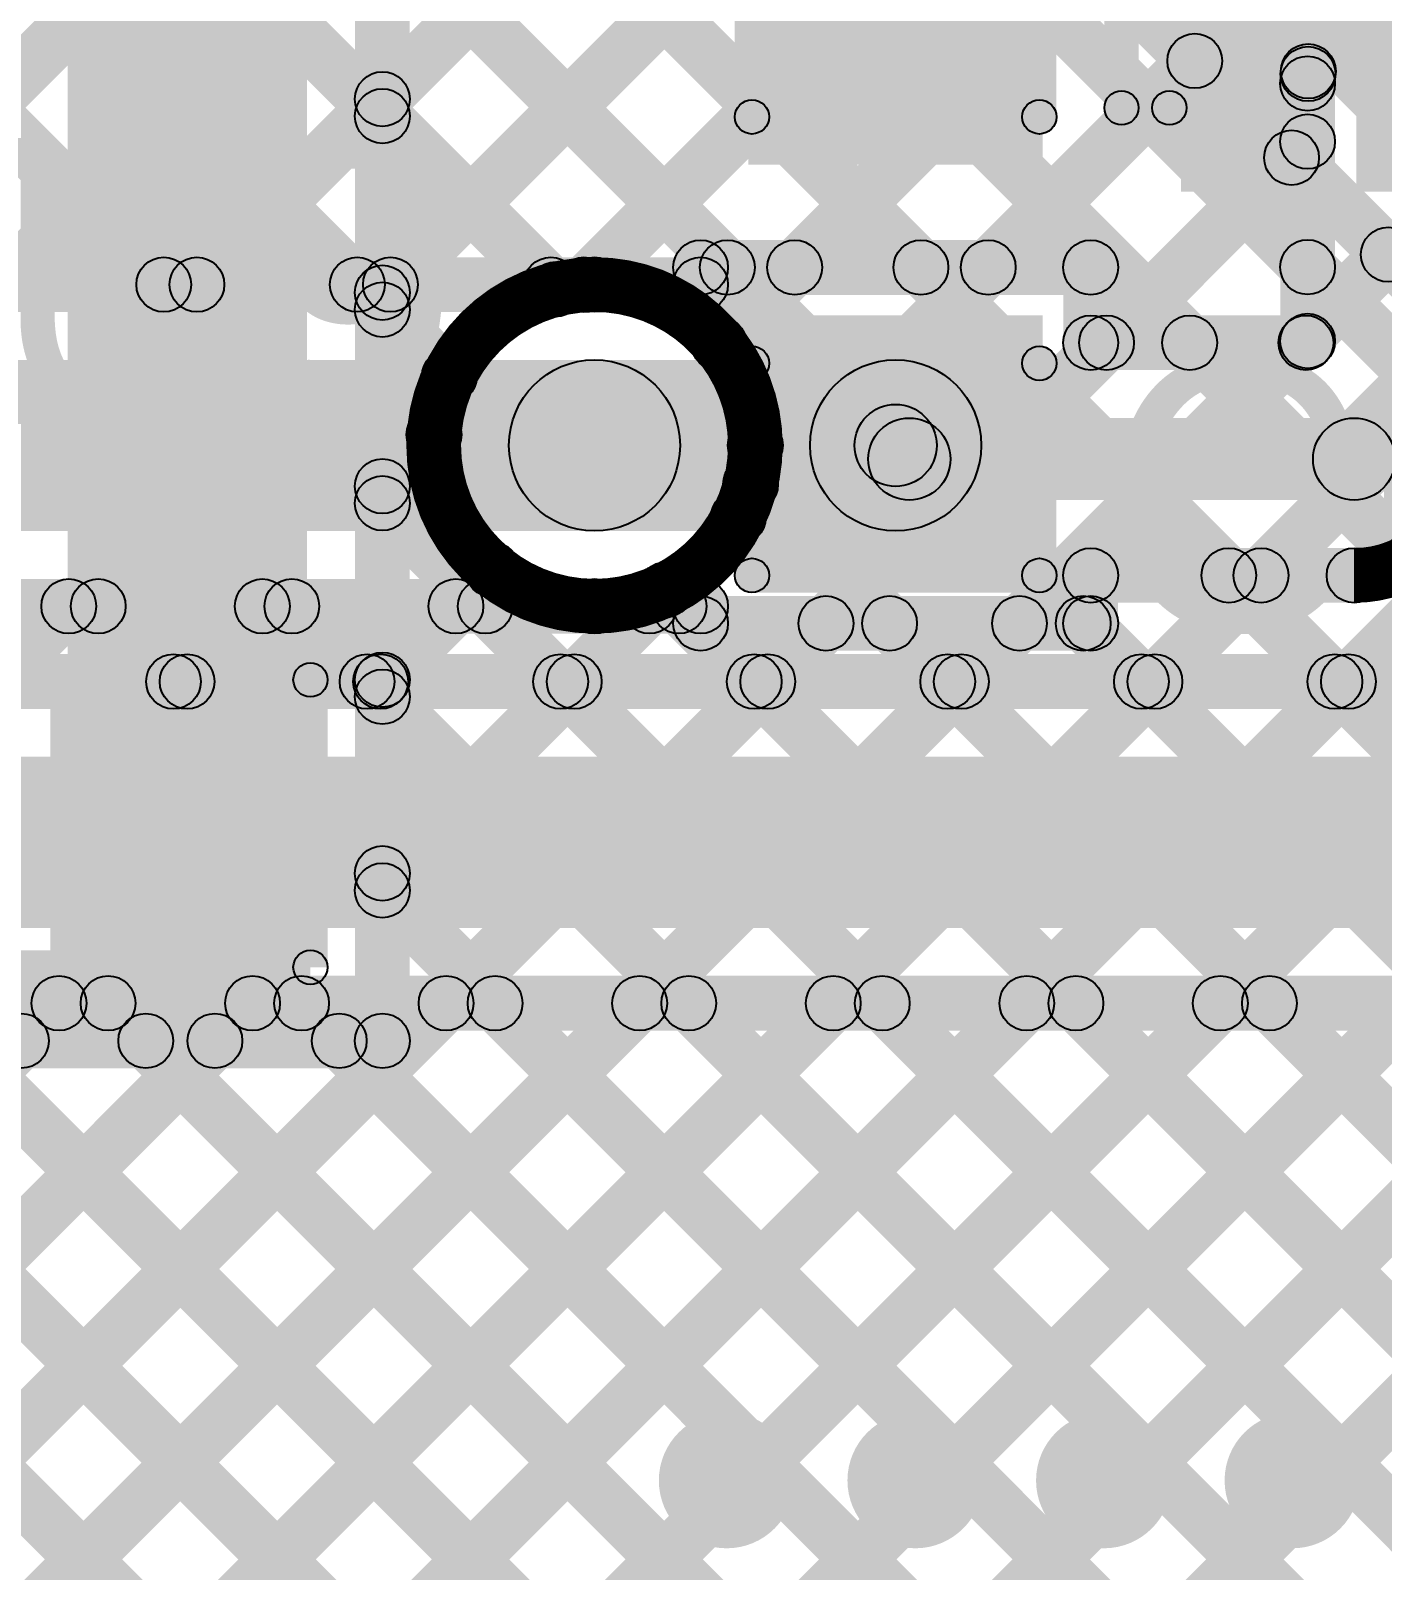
# Model space of a CAD drawing. Header units: millimetres. Extents: x -0.28 to 3.03, y -0.05 to 3.12.
# Drawn here: x 2.2066 to 2.4041, y 0.6516 to 0.8766 of the extents above; entities that cross this region are included whole.
import ezdxf

# ---------------------------------------------------------------- set-up
doc = ezdxf.new("R2010")
doc.units = ezdxf.units.MM
doc.header["$MEASUREMENT"] = 0
for name, color, linetype in [('BottomLayer', 5, 'Continuous'), ('BottomSolder', 6, 'Continuous'), ('TopLayer', 1, 'Continuous'), ('TopOverlay', 2, 'Continuous'), ('TopPaste', 8, 'Continuous'), ('TopSolder', 216, 'Continuous'), ('ViaHoleLayer', 16, 'Continuous')]:
    doc.layers.add(name, color=color, linetype=linetype)

# ---------------------------------------------------------------- blocks, each defined once
blk = doc.blocks.new('TPS2115ADRBTG4_24')
at = {"layer": 'TopLayer'}
for points in [[(-0.03248, 0.04724), (0.03248, 0.04724), (0.03248, -0.04724), (-0.03248, -0.04724)], [(-0.06693, 0.04429), (-0.04331, 0.04429), (-0.04331, 0.03248), (-0.06693, 0.03248)], [(0.04331, 0.04429), (0.06693, 0.04429), (0.06693, 0.03248), (0.04331, 0.03248)], [(-0.06693, 0.0187), (-0.04331, 0.0187), (-0.04331, 0.00689), (-0.06693, 0.00689)], [(0.04331, 0.0187), (0.06693, 0.0187), (0.06693, 0.00689), (0.04331, 0.00689)], [(-0.06693, -0.00689), (-0.04331, -0.00689), (-0.04331, -0.0187), (-0.06693, -0.0187)], [(0.04331, -0.00689), (0.06693, -0.00689), (0.06693, -0.0187), (0.04331, -0.0187)], [(-0.06693, -0.03248), (-0.04331, -0.03248), (-0.04331, -0.04429), (-0.06693, -0.04429)], [(0.04331, -0.03248), (0.06693, -0.03248), (0.06693, -0.04429), (0.04331, -0.04429)]]:
    blk.add_hatch(color=1, dxfattribs=at).paths.add_polyline_path(points)
at = {"layer": 'TopOverlay'}
h = blk.add_hatch(color=2, dxfattribs=at)
edge = h.paths.add_edge_path()
edge.add_arc((-0.05726, 0.058), 0.0025, 0, 360)
h = blk.add_hatch(color=2, dxfattribs=at)
edge = h.paths.add_edge_path()
edge.add_arc((-0.05726, 0.058), 0.0025, 0, 360)
for points in [[(0.05736, 0.0605), (0.05736, 0.0555), (-0.05726, 0.0555), (-0.05726, 0.0605)], [(-0.05476, 0.051), (-0.05976, 0.051), (-0.05976, 0.058), (-0.05476, 0.058)], [(0.05986, 0.051), (0.05486, 0.051), (0.05486, 0.058), (0.05986, 0.058)], [(-0.05618, -0.057), (-0.06118, -0.057), (-0.06118, -0.05), (-0.05618, -0.05)], [(0.06118, -0.057), (0.05618, -0.057), (0.05618, -0.05), (0.06118, -0.05)], [(0.05868, -0.0545), (0.05868, -0.0595), (-0.05868, -0.0595), (-0.05868, -0.0545)]]:
    blk.add_hatch(color=2, dxfattribs=at).paths.add_polyline_path(points)
h = blk.add_hatch(color=2, dxfattribs=at)
edge = h.paths.add_edge_path()
edge.add_arc((0.05736, 0.058), 0.0025, 0, 360)
h = blk.add_hatch(color=2, dxfattribs=at)
edge = h.paths.add_edge_path()
edge.add_arc((0.05736, 0.058), 0.0025, 0, 360)
h = blk.add_hatch(color=2, dxfattribs=at)
edge = h.paths.add_edge_path()
edge.add_arc((-0.05726, 0.051), 0.0025, 0, 360)
h = blk.add_hatch(color=2, dxfattribs=at)
edge = h.paths.add_edge_path()
edge.add_arc((0.05736, 0.051), 0.0025, 0, 360)
h = blk.add_hatch(color=2, dxfattribs=at)
edge = h.paths.add_edge_path()
edge.add_arc((-0.06841, 0.049), 0.0025, 0, 360)
h = blk.add_hatch(color=2, dxfattribs=at)
edge = h.paths.add_edge_path()
edge.add_arc((-0.06559, 0.049), 0.0025, 0, 360)
h = blk.add_hatch(color=2, dxfattribs=at)
edge = h.paths.add_edge_path()
edge.add_arc((-0.05868, -0.05), 0.0025, 0, 360)
h = blk.add_hatch(color=2, dxfattribs=at)
edge = h.paths.add_edge_path()
edge.add_arc((0.05868, -0.05), 0.0025, 0, 360)
h = blk.add_hatch(color=2, dxfattribs=at)
edge = h.paths.add_edge_path()
edge.add_arc((-0.05868, -0.057), 0.0025, 0, 360)
h = blk.add_hatch(color=2, dxfattribs=at)
edge = h.paths.add_edge_path()
edge.add_arc((-0.05868, -0.057), 0.0025, 0, 360)
h = blk.add_hatch(color=2, dxfattribs=at)
edge = h.paths.add_edge_path()
edge.add_arc((0.05868, -0.057), 0.0025, 0, 360)
h = blk.add_hatch(color=2, dxfattribs=at)
edge = h.paths.add_edge_path()
edge.add_arc((0.05868, -0.057), 0.0025, 0, 360)
at = {"layer": 'TopPaste'}
for points in [[(-0.03248, 0.04724), (0.03248, 0.04724), (0.03248, -0.04724), (-0.03248, -0.04724)], [(-0.06693, 0.04429), (-0.04331, 0.04429), (-0.04331, 0.03248), (-0.06693, 0.03248)], [(0.04331, 0.04429), (0.06693, 0.04429), (0.06693, 0.03248), (0.04331, 0.03248)], [(-0.06693, 0.0187), (-0.04331, 0.0187), (-0.04331, 0.00689), (-0.06693, 0.00689)], [(0.04331, 0.0187), (0.06693, 0.0187), (0.06693, 0.00689), (0.04331, 0.00689)], [(-0.06693, -0.00689), (-0.04331, -0.00689), (-0.04331, -0.0187), (-0.06693, -0.0187)], [(0.04331, -0.00689), (0.06693, -0.00689), (0.06693, -0.0187), (0.04331, -0.0187)], [(-0.06693, -0.03248), (-0.04331, -0.03248), (-0.04331, -0.04429), (-0.06693, -0.04429)], [(0.04331, -0.03248), (0.06693, -0.03248), (0.06693, -0.04429), (0.04331, -0.04429)]]:
    blk.add_hatch(color=8, dxfattribs=at).paths.add_polyline_path(points)
at = {"layer": 'TopSolder'}
for points in [[(-0.03648, 0.05124), (0.03648, 0.05124), (0.03648, -0.05124), (-0.03648, -0.05124)], [(-0.07093, 0.04829), (-0.03931, 0.04829), (-0.03931, 0.02848), (-0.07093, 0.02848)], [(0.03931, 0.04829), (0.07093, 0.04829), (0.07093, 0.02848), (0.03931, 0.02848)], [(-0.07093, 0.0227), (-0.03931, 0.0227), (-0.03931, 0.00289), (-0.07093, 0.00289)], [(0.03931, 0.0227), (0.07093, 0.0227), (0.07093, 0.00289), (0.03931, 0.00289)], [(-0.07093, -0.00289), (-0.03931, -0.00289), (-0.03931, -0.0227), (-0.07093, -0.0227)], [(0.03931, -0.00289), (0.07093, -0.00289), (0.07093, -0.0227), (0.03931, -0.0227)], [(-0.07093, -0.02848), (-0.03931, -0.02848), (-0.03931, -0.04829), (-0.07093, -0.04829)], [(0.03931, -0.02848), (0.07093, -0.02848), (0.07093, -0.04829), (0.03931, -0.04829)]]:
    blk.add_hatch(color=216, dxfattribs=at).paths.add_polyline_path(points)
at = {"layer": 'TopOverlay', "const_width": 0.005}
blk.add_lwpolyline([(-0.06559, 0.049, 1), (-0.06841, 0.049, 1)], format="xyb", close=True, dxfattribs=at)
at = {"layer": 'TopOverlay'}
for centre in [(-0.05726, 0.058), (-0.05726, 0.058), (0.05736, 0.058), (0.05736, 0.058), (-0.05726, 0.051), (0.05736, 0.051), (-0.06841, 0.049), (-0.06559, 0.049), (-0.05868, -0.05), (0.05868, -0.05), (-0.05868, -0.057), (-0.05868, -0.057), (0.05868, -0.057), (0.05868, -0.057)]:
    blk.add_circle(centre, 0.0025, dxfattribs=at)
blk = doc.blocks.new('R__0603_48')
at = {"layer": 'TopLayer'}
for points in [[(-0.015, 0.0175), (-0.015, -0.0175), (-0.045, -0.0175), (-0.045, 0.0175)], [(0.045, 0.0175), (0.045, -0.0175), (0.015, -0.0175), (0.015, 0.0175)]]:
    blk.add_hatch(color=1, dxfattribs=at).paths.add_polyline_path(points)
at = {"layer": 'TopOverlay'}
h = blk.add_hatch(color=2, dxfattribs=at)
edge = h.paths.add_edge_path()
edge.add_arc((-0.049, 0.021), 0.0025, 0, 360)
h = blk.add_hatch(color=2, dxfattribs=at)
edge = h.paths.add_edge_path()
edge.add_arc((-0.049, 0.021), 0.0025, 0, 360)
for points in [[(-0.049, 0.0185), (-0.049, 0.0235), (0.049, 0.0235), (0.049, 0.0185)], [(-0.0465, -0.021), (-0.0515, -0.021), (-0.0515, 0.021), (-0.0465, 0.021)], [(0.0515, -0.021), (0.0465, -0.021), (0.0465, 0.021), (0.0515, 0.021)], [(-0.049, -0.0235), (-0.049, -0.0185), (0.049, -0.0185), (0.049, -0.0235)]]:
    blk.add_hatch(color=2, dxfattribs=at).paths.add_polyline_path(points)
h = blk.add_hatch(color=2, dxfattribs=at)
edge = h.paths.add_edge_path()
edge.add_arc((0.049, 0.021), 0.0025, 0, 360)
h = blk.add_hatch(color=2, dxfattribs=at)
edge = h.paths.add_edge_path()
edge.add_arc((0.049, 0.021), 0.0025, 0, 360)
h = blk.add_hatch(color=2, dxfattribs=at)
edge = h.paths.add_edge_path()
edge.add_arc((-0.049, -0.021), 0.0025, 0, 360)
h = blk.add_hatch(color=2, dxfattribs=at)
edge = h.paths.add_edge_path()
edge.add_arc((-0.049, -0.021), 0.0025, 0, 360)
h = blk.add_hatch(color=2, dxfattribs=at)
edge = h.paths.add_edge_path()
edge.add_arc((0.049, -0.021), 0.0025, 0, 360)
h = blk.add_hatch(color=2, dxfattribs=at)
edge = h.paths.add_edge_path()
edge.add_arc((0.049, -0.021), 0.0025, 0, 360)
at = {"layer": 'TopPaste'}
for points in [[(-0.015, 0.0175), (-0.015, -0.0175), (-0.045, -0.0175), (-0.045, 0.0175)], [(0.045, 0.0175), (0.045, -0.0175), (0.015, -0.0175), (0.015, 0.0175)]]:
    blk.add_hatch(color=8, dxfattribs=at).paths.add_polyline_path(points)
at = {"layer": 'TopSolder'}
for points in [[(-0.011, 0.0215), (-0.011, -0.0215), (-0.049, -0.0215), (-0.049, 0.0215)], [(0.049, 0.0215), (0.049, -0.0215), (0.011, -0.0215), (0.011, 0.0215)]]:
    blk.add_hatch(color=216, dxfattribs=at).paths.add_polyline_path(points)
at = {"layer": 'TopOverlay'}
for centre in [(-0.049, 0.021), (-0.049, 0.021), (0.049, 0.021), (0.049, 0.021), (-0.049, -0.021), (-0.049, -0.021), (0.049, -0.021), (0.049, -0.021)]:
    blk.add_circle(centre, 0.0025, dxfattribs=at)
blk = doc.blocks.new('C__0603_79')
at = {"layer": 'TopLayer'}
for points in [[(-0.015, 0.0175), (-0.015, -0.0175), (-0.045, -0.0175), (-0.045, 0.0175)], [(0.045, 0.0175), (0.045, -0.0175), (0.015, -0.0175), (0.015, 0.0175)]]:
    blk.add_hatch(color=1, dxfattribs=at).paths.add_polyline_path(points)
at = {"layer": 'TopOverlay'}
h = blk.add_hatch(color=2, dxfattribs=at)
edge = h.paths.add_edge_path()
edge.add_arc((-0.049, 0.021), 0.0025, 0, 360)
h = blk.add_hatch(color=2, dxfattribs=at)
edge = h.paths.add_edge_path()
edge.add_arc((-0.049, 0.021), 0.0025, 0, 360)
for points in [[(-0.049, 0.0185), (-0.049, 0.0235), (-0.018, 0.0235), (-0.018, 0.0185)], [(0.018, 0.0185), (0.018, 0.0235), (0.049, 0.0235), (0.049, 0.0185)], [(-0.0515, 0.021), (-0.0465, 0.021), (-0.0465, -0.021), (-0.0515, -0.021)], [(0.0465, 0.021), (0.0515, 0.021), (0.0515, -0.021), (0.0465, -0.021)], [(-0.049, -0.0235), (-0.049, -0.0185), (-0.018, -0.0185), (-0.018, -0.0235)], [(0.018, -0.0235), (0.018, -0.0185), (0.049, -0.0185), (0.049, -0.0235)]]:
    blk.add_hatch(color=2, dxfattribs=at).paths.add_polyline_path(points)
h = blk.add_hatch(color=2, dxfattribs=at)
edge = h.paths.add_edge_path()
edge.add_arc((-0.018, 0.021), 0.0025, 0, 360)
h = blk.add_hatch(color=2, dxfattribs=at)
edge = h.paths.add_edge_path()
edge.add_arc((0.018, 0.021), 0.0025, 0, 360)
h = blk.add_hatch(color=2, dxfattribs=at)
edge = h.paths.add_edge_path()
edge.add_arc((0.049, 0.021), 0.0025, 0, 360)
h = blk.add_hatch(color=2, dxfattribs=at)
edge = h.paths.add_edge_path()
edge.add_arc((0.049, 0.021), 0.0025, 0, 360)
h = blk.add_hatch(color=2, dxfattribs=at)
edge = h.paths.add_edge_path()
edge.add_arc((-0.049, -0.021), 0.0025, 0, 360)
h = blk.add_hatch(color=2, dxfattribs=at)
edge = h.paths.add_edge_path()
edge.add_arc((-0.049, -0.021), 0.0025, 0, 360)
h = blk.add_hatch(color=2, dxfattribs=at)
edge = h.paths.add_edge_path()
edge.add_arc((-0.018, -0.021), 0.0025, 0, 360)
h = blk.add_hatch(color=2, dxfattribs=at)
edge = h.paths.add_edge_path()
edge.add_arc((0.018, -0.021), 0.0025, 0, 360)
h = blk.add_hatch(color=2, dxfattribs=at)
edge = h.paths.add_edge_path()
edge.add_arc((0.049, -0.021), 0.0025, 0, 360)
h = blk.add_hatch(color=2, dxfattribs=at)
edge = h.paths.add_edge_path()
edge.add_arc((0.049, -0.021), 0.0025, 0, 360)
at = {"layer": 'TopPaste'}
for points in [[(-0.015, 0.0175), (-0.015, -0.0175), (-0.045, -0.0175), (-0.045, 0.0175)], [(0.045, 0.0175), (0.045, -0.0175), (0.015, -0.0175), (0.015, 0.0175)]]:
    blk.add_hatch(color=8, dxfattribs=at).paths.add_polyline_path(points)
at = {"layer": 'TopSolder'}
for points in [[(-0.011, 0.0215), (-0.011, -0.0215), (-0.049, -0.0215), (-0.049, 0.0215)], [(0.049, 0.0215), (0.049, -0.0215), (0.011, -0.0215), (0.011, 0.0215)]]:
    blk.add_hatch(color=216, dxfattribs=at).paths.add_polyline_path(points)
at = {"layer": 'TopOverlay'}
for centre in [(-0.049, 0.021), (-0.049, 0.021), (-0.018, 0.021), (0.018, 0.021), (0.049, 0.021), (0.049, 0.021), (-0.049, -0.021), (-0.049, -0.021), (-0.018, -0.021), (0.018, -0.021), (0.049, -0.021), (0.049, -0.021)]:
    blk.add_circle(centre, 0.0025, dxfattribs=at)

msp = doc.modelspace()

# ---------------------------------------------------------------- hatches: boundary and pattern name
at = {"layer": 'BottomLayer'}
for points in [[(2.32938, 0.93507), (2.33786, 0.94355), (2.43926, 0.84216), (2.43077, 0.83367)], [(2.17716, 0.83667), (2.1715, 0.84233), (2.25431, 0.92514), (2.25997, 0.91948)], [(2.19698, 0.91948), (2.20264, 0.92514), (2.28545, 0.84233), (2.27979, 0.83667)], [(2.20544, 0.83667), (2.19978, 0.84233), (2.28259, 0.92514), (2.28825, 0.91948)], [(2.22527, 0.91948), (2.23092, 0.92514), (2.37173, 0.78433), (2.36608, 0.77867)], [(2.23372, 0.83667), (2.22807, 0.84233), (2.31088, 0.92514), (2.31654, 0.91948)], [(2.25355, 0.91948), (2.25921, 0.92514), (2.40002, 0.78433), (2.39436, 0.77867)], [(2.28183, 0.91948), (2.28749, 0.92514), (2.4283, 0.78433), (2.42265, 0.77867)], [(2.31012, 0.91948), (2.31578, 0.92514), (2.45602, 0.7849), (2.45036, 0.77924)], [(2.32375, 0.91948), (2.32941, 0.92514), (2.41507, 0.83948), (2.40941, 0.83382)], [(2.26201, 0.83667), (2.25635, 0.84233), (2.33146, 0.91743), (2.33711, 0.91178)], [(2.18353, 0.90465), (2.18919, 0.91031), (2.25717, 0.84233), (2.25151, 0.83667)], [(2.29029, 0.83667), (2.28464, 0.84233), (2.3456, 0.90329), (2.35126, 0.89763)], [(2.30999, 0.82808), (2.30433, 0.83374), (2.35974, 0.88915), (2.3654, 0.88349)], [(2.18353, 0.87637), (2.18919, 0.88202), (2.22888, 0.84233), (2.22322, 0.83667)], [(2.31284, 0.80265), (2.30719, 0.80831), (2.37388, 0.87501), (2.37954, 0.86935)], [(2.31715, 0.77867), (2.31149, 0.78433), (2.38802, 0.86086), (2.39368, 0.85521)], [(2.34543, 0.77867), (2.33977, 0.78433), (2.40217, 0.84672), (2.40782, 0.84107)], [(2.081, 0.8355), (2.081, 0.8435), (2.289, 0.8435), (2.289, 0.8355)], [(2.081, 0.8035), (2.081, 0.8285), (2.289, 0.8285), (2.289, 0.8035)], [(2.37371, 0.77867), (2.36806, 0.78433), (2.41267, 0.82894), (2.41832, 0.82328)], [(2.402, 0.77867), (2.39634, 0.78433), (2.43005, 0.81803), (2.4357, 0.81238)], [(2.30897, 0.80749), (2.31463, 0.81315), (2.34345, 0.78433), (2.33779, 0.77867)], [(2.081, 0.7885), (2.081, 0.7965), (2.289, 0.7965), (2.289, 0.7885)], [(2.28886, 0.77867), (2.2832, 0.78433), (2.29669, 0.79781), (2.30235, 0.79216)], [(2.29624, 0.79194), (2.3019, 0.7976), (2.31517, 0.78433), (2.30951, 0.77867)], [(2.20401, 0.77867), (2.19835, 0.78433), (2.20935, 0.79533), (2.21501, 0.78967)], [(2.21366, 0.78967), (2.21931, 0.79533), (2.23031, 0.78433), (2.22466, 0.77867)], [(2.23229, 0.77867), (2.22664, 0.78433), (2.23764, 0.79533), (2.24329, 0.78967)], [(2.24194, 0.78967), (2.2476, 0.79533), (2.2586, 0.78433), (2.25294, 0.77867)], [(2.26058, 0.77867), (2.25492, 0.78433), (2.26592, 0.79533), (2.27158, 0.78967)], [(2.27022, 0.78967), (2.27588, 0.79533), (2.28688, 0.78433), (2.28122, 0.77867)], [(2.005, 0.7775), (2.005, 0.7855), (2.45262, 0.7855), (2.45262, 0.7775)], [(2.005, 0.7455), (2.005, 0.7705), (2.46236, 0.7705), (2.46236, 0.7455)], [(2.005, 0.7305), (2.005, 0.7385), (2.46236, 0.7385), (2.46236, 0.7305)], [(1.58655, 0.04808), (1.58089, 0.05373), (2.26449, 0.73733), (2.27015, 0.73167)], [(1.61484, 0.04808), (1.60918, 0.05373), (2.29277, 0.73733), (2.29843, 0.73167)], [(1.64312, 0.04808), (1.63746, 0.05373), (2.32106, 0.73733), (2.32671, 0.73167)], [(1.6714, 0.04808), (1.66575, 0.05373), (2.34934, 0.73733), (2.355, 0.73167)], [(1.69969, 0.04808), (1.69403, 0.05373), (2.37763, 0.73733), (2.38328, 0.73167)], [(1.72797, 0.04808), (1.72232, 0.05373), (2.40591, 0.73733), (2.41157, 0.73167)], [(1.75626, 0.04808), (1.7506, 0.05373), (2.43419, 0.73733), (2.43985, 0.73167)], [(1.78454, 0.04808), (1.77888, 0.05373), (2.46269, 0.73754), (2.46835, 0.73189)], [(2.05291, 0.571), (2.04725, 0.57666), (2.20792, 0.73733), (2.21358, 0.73167)], [(2.06101, 0.55082), (2.05535, 0.55648), (2.2362, 0.73733), (2.24186, 0.73167)], [(2.13023, 0.73167), (2.13589, 0.73733), (2.51883, 0.35439), (2.51317, 0.34873)], [(2.15852, 0.73167), (2.16417, 0.73733), (2.51883, 0.38267), (2.51317, 0.37702)], [(2.1868, 0.73167), (2.19246, 0.73733), (2.51883, 0.41096), (2.51317, 0.4053)], [(2.21509, 0.73167), (2.22074, 0.73733), (2.51883, 0.43924), (2.51317, 0.43359)], [(2.24337, 0.73167), (2.24903, 0.73733), (2.51883, 0.46753), (2.51317, 0.46187)], [(2.27166, 0.73167), (2.27731, 0.73733), (2.51883, 0.49581), (2.51317, 0.49016)], [(2.29994, 0.73167), (2.3056, 0.73733), (2.51883, 0.5241), (2.51317, 0.51844)], [(2.32822, 0.73167), (2.33388, 0.73733), (2.51883, 0.55238), (2.51317, 0.54672)], [(2.35651, 0.73167), (2.36217, 0.73733), (2.51883, 0.58067), (2.51317, 0.57501)], [(2.38479, 0.73167), (2.39045, 0.73733), (2.51883, 0.60895), (2.51317, 0.60329)]]:
    msp.add_hatch(color=5, dxfattribs=at).paths.add_polyline_path(points)
h = msp.add_hatch(color=5, dxfattribs=at)
edge = h.paths.add_edge_path()
edge.add_arc((2.37671, 0.87218), 0.004, 0, 360)
h = msp.add_hatch(color=5, dxfattribs=at)
edge = h.paths.add_edge_path()
edge.add_arc((2.39085, 0.85804), 0.004, 0, 360)
h = msp.add_hatch(color=5, dxfattribs=at)
edge = h.paths.add_edge_path()
edge.add_arc((2.405, 0.84389), 0.004, 0, 360)
h = msp.add_hatch(color=5, dxfattribs=at)
edge = h.paths.add_edge_path()
edge.add_arc((2.22605, 0.8395), 0.004, 0, 360)
h = msp.add_hatch(color=5, dxfattribs=at)
edge = h.paths.add_edge_path()
edge.add_arc((2.2309, 0.8395), 0.004, 0, 360)
h = msp.add_hatch(color=5, dxfattribs=at)
edge = h.paths.add_edge_path()
edge.add_arc((2.25434, 0.8395), 0.004, 0, 360)
h = msp.add_hatch(color=5, dxfattribs=at)
edge = h.paths.add_edge_path()
edge.add_arc((2.25918, 0.8395), 0.004, 0, 360)
h = msp.add_hatch(color=5, dxfattribs=at)
edge = h.paths.add_edge_path()
edge.add_arc((2.28262, 0.8395), 0.004, 0, 360)
h = msp.add_hatch(color=5, dxfattribs=at)
edge = h.paths.add_edge_path()
edge.add_arc((2.28746, 0.8395), 0.004, 0, 360)
h = msp.add_hatch(color=5, dxfattribs=at)
edge = h.paths.add_edge_path()
edge.add_arc((2.289, 0.8395), 0.004, 0, 360)
h = msp.add_hatch(color=5, dxfattribs=at)
edge = h.paths.add_edge_path()
edge.add_arc((2.289, 0.8395), 0.004, 0, 360)
h = msp.add_hatch(color=5, dxfattribs=at)
edge = h.paths.add_edge_path()
edge.add_arc((2.30716, 0.83091), 0.004, 0, 360)
h = msp.add_hatch(color=5, dxfattribs=at)
edge = h.paths.add_edge_path()
edge.add_arc((2.289, 0.816), 0.0125, 0, 360)
h = msp.add_hatch(color=5, dxfattribs=at)
edge = h.paths.add_edge_path()
edge.add_arc((2.289, 0.816), 0.01181, 0, 360)
h = msp.add_hatch(color=5, dxfattribs=at)
edge = h.paths.add_edge_path()
edge.add_arc((2.3125, 0.816), 0.004, 0, 360)
h = msp.add_hatch(color=5, dxfattribs=at)
edge = h.paths.add_edge_path()
edge.add_arc((2.3125, 0.816), 0.004, 0, 360)
h = msp.add_hatch(color=5, dxfattribs=at)
edge = h.paths.add_edge_path()
edge.add_arc((2.3118, 0.81032), 0.004, 0, 360)
h = msp.add_hatch(color=5, dxfattribs=at)
edge = h.paths.add_edge_path()
edge.add_arc((2.31001, 0.80548), 0.004, 0, 360)
h = msp.add_hatch(color=5, dxfattribs=at)
edge = h.paths.add_edge_path()
edge.add_arc((2.29907, 0.79477), 0.004, 0, 360)
h = msp.add_hatch(color=5, dxfattribs=at)
edge = h.paths.add_edge_path()
edge.add_arc((2.29952, 0.79499), 0.004, 0, 360)
h = msp.add_hatch(color=5, dxfattribs=at)
edge = h.paths.add_edge_path()
edge.add_arc((2.21218, 0.7925), 0.004, 0, 360)
h = msp.add_hatch(color=5, dxfattribs=at)
edge = h.paths.add_edge_path()
edge.add_arc((2.21648, 0.7925), 0.004, 0, 360)
h = msp.add_hatch(color=5, dxfattribs=at)
edge = h.paths.add_edge_path()
edge.add_arc((2.24046, 0.7925), 0.004, 0, 360)
h = msp.add_hatch(color=5, dxfattribs=at)
edge = h.paths.add_edge_path()
edge.add_arc((2.24477, 0.7925), 0.004, 0, 360)
h = msp.add_hatch(color=5, dxfattribs=at)
edge = h.paths.add_edge_path()
edge.add_arc((2.26875, 0.7925), 0.004, 0, 360)
h = msp.add_hatch(color=5, dxfattribs=at)
edge = h.paths.add_edge_path()
edge.add_arc((2.27305, 0.7925), 0.004, 0, 360)
h = msp.add_hatch(color=5, dxfattribs=at)
edge = h.paths.add_edge_path()
edge.add_arc((2.289, 0.7925), 0.004, 0, 360)
h = msp.add_hatch(color=5, dxfattribs=at)
edge = h.paths.add_edge_path()
edge.add_arc((2.289, 0.7925), 0.004, 0, 360)
h = msp.add_hatch(color=5, dxfattribs=at)
edge = h.paths.add_edge_path()
edge.add_arc((2.22748, 0.7815), 0.004, 0, 360)
h = msp.add_hatch(color=5, dxfattribs=at)
edge = h.paths.add_edge_path()
edge.add_arc((2.22946, 0.7815), 0.004, 0, 360)
h = msp.add_hatch(color=5, dxfattribs=at)
edge = h.paths.add_edge_path()
edge.add_arc((2.25577, 0.7815), 0.004, 0, 360)
h = msp.add_hatch(color=5, dxfattribs=at)
edge = h.paths.add_edge_path()
edge.add_arc((2.25775, 0.7815), 0.004, 0, 360)
h = msp.add_hatch(color=5, dxfattribs=at)
edge = h.paths.add_edge_path()
edge.add_arc((2.28405, 0.7815), 0.004, 0, 360)
h = msp.add_hatch(color=5, dxfattribs=at)
edge = h.paths.add_edge_path()
edge.add_arc((2.28603, 0.7815), 0.004, 0, 360)
h = msp.add_hatch(color=5, dxfattribs=at)
edge = h.paths.add_edge_path()
edge.add_arc((2.31234, 0.7815), 0.004, 0, 360)
h = msp.add_hatch(color=5, dxfattribs=at)
edge = h.paths.add_edge_path()
edge.add_arc((2.31432, 0.7815), 0.004, 0, 360)
h = msp.add_hatch(color=5, dxfattribs=at)
edge = h.paths.add_edge_path()
edge.add_arc((2.34062, 0.7815), 0.004, 0, 360)
h = msp.add_hatch(color=5, dxfattribs=at)
edge = h.paths.add_edge_path()
edge.add_arc((2.3426, 0.7815), 0.004, 0, 360)
h = msp.add_hatch(color=5, dxfattribs=at)
edge = h.paths.add_edge_path()
edge.add_arc((2.36891, 0.7815), 0.004, 0, 360)
h = msp.add_hatch(color=5, dxfattribs=at)
edge = h.paths.add_edge_path()
edge.add_arc((2.37089, 0.7815), 0.004, 0, 360)
h = msp.add_hatch(color=5, dxfattribs=at)
edge = h.paths.add_edge_path()
edge.add_arc((2.39719, 0.7815), 0.004, 0, 360)
h = msp.add_hatch(color=5, dxfattribs=at)
edge = h.paths.add_edge_path()
edge.add_arc((2.39917, 0.7815), 0.004, 0, 360)
h = msp.add_hatch(color=5, dxfattribs=at)
edge = h.paths.add_edge_path()
edge.add_arc((2.21075, 0.7345), 0.004, 0, 360)
h = msp.add_hatch(color=5, dxfattribs=at)
edge = h.paths.add_edge_path()
edge.add_arc((2.21792, 0.7345), 0.004, 0, 360)
h = msp.add_hatch(color=5, dxfattribs=at)
edge = h.paths.add_edge_path()
edge.add_arc((2.23903, 0.7345), 0.004, 0, 360)
h = msp.add_hatch(color=5, dxfattribs=at)
edge = h.paths.add_edge_path()
edge.add_arc((2.2462, 0.7345), 0.004, 0, 360)
h = msp.add_hatch(color=5, dxfattribs=at)
edge = h.paths.add_edge_path()
edge.add_arc((2.26732, 0.7345), 0.004, 0, 360)
h = msp.add_hatch(color=5, dxfattribs=at)
edge = h.paths.add_edge_path()
edge.add_arc((2.27448, 0.7345), 0.004, 0, 360)
h = msp.add_hatch(color=5, dxfattribs=at)
edge = h.paths.add_edge_path()
edge.add_arc((2.2956, 0.7345), 0.004, 0, 360)
h = msp.add_hatch(color=5, dxfattribs=at)
edge = h.paths.add_edge_path()
edge.add_arc((2.30277, 0.7345), 0.004, 0, 360)
h = msp.add_hatch(color=5, dxfattribs=at)
edge = h.paths.add_edge_path()
edge.add_arc((2.32389, 0.7345), 0.004, 0, 360)
h = msp.add_hatch(color=5, dxfattribs=at)
edge = h.paths.add_edge_path()
edge.add_arc((2.33105, 0.7345), 0.004, 0, 360)
h = msp.add_hatch(color=5, dxfattribs=at)
edge = h.paths.add_edge_path()
edge.add_arc((2.35217, 0.7345), 0.004, 0, 360)
h = msp.add_hatch(color=5, dxfattribs=at)
edge = h.paths.add_edge_path()
edge.add_arc((2.35934, 0.7345), 0.004, 0, 360)
h = msp.add_hatch(color=5, dxfattribs=at)
edge = h.paths.add_edge_path()
edge.add_arc((2.38045, 0.7345), 0.004, 0, 360)
h = msp.add_hatch(color=5, dxfattribs=at)
edge = h.paths.add_edge_path()
edge.add_arc((2.38762, 0.7345), 0.004, 0, 360)
h = msp.add_hatch(color=5, dxfattribs=at)
edge = h.paths.add_edge_path()
edge.add_arc((2.30831, 0.66476), 0.00886, 0, 360)
h = msp.add_hatch(color=5, dxfattribs=at)
edge = h.paths.add_edge_path()
edge.add_arc((2.33587, 0.66476), 0.00886, 0, 360)
h = msp.add_hatch(color=5, dxfattribs=at)
edge = h.paths.add_edge_path()
edge.add_arc((2.36343, 0.66476), 0.00886, 0, 360)
h = msp.add_hatch(color=5, dxfattribs=at)
edge = h.paths.add_edge_path()
edge.add_arc((2.39098, 0.66476), 0.00886, 0, 360)
at = {"layer": 'BottomSolder'}
h = msp.add_hatch(color=6, dxfattribs=at)
edge = h.paths.add_edge_path()
edge.add_arc((2.30831, 0.66476), 0.00991, 0, 360)
h = msp.add_hatch(color=6, dxfattribs=at)
edge = h.paths.add_edge_path()
edge.add_arc((2.33587, 0.66476), 0.00991, 0, 360)
h = msp.add_hatch(color=6, dxfattribs=at)
edge = h.paths.add_edge_path()
edge.add_arc((2.36343, 0.66476), 0.00991, 0, 360)
h = msp.add_hatch(color=6, dxfattribs=at)
edge = h.paths.add_edge_path()
edge.add_arc((2.39098, 0.66476), 0.00991, 0, 360)
at = {"layer": 'TopLayer'}
for points in [[(2.25517, 0.97443), (2.26083, 0.98009), (2.39603, 0.84488), (2.39037, 0.83923)], [(2.29024, 0.83662), (2.28458, 0.84227), (2.41606, 0.97375), (2.42172, 0.9681)], [(2.26083, 0.83549), (2.25517, 0.84115), (2.37285, 0.95883), (2.37851, 0.95317)], [(2.26083, 0.86378), (2.25517, 0.86943), (2.34457, 0.95883), (2.35022, 0.95317)], [(2.30471, 0.95317), (2.31037, 0.95883), (2.39609, 0.87311), (2.39043, 0.86745)], [(2.32108, 0.83917), (2.31542, 0.84483), (2.42973, 0.95914), (2.43539, 0.95348)], [(2.25517, 0.94615), (2.26083, 0.9518), (2.3788, 0.83383), (2.37315, 0.82817)], [(2.212, 0.74), (2.247, 0.74), (2.247, 0.947), (2.212, 0.947)], [(2.262, 0.729), (2.254, 0.729), (2.254, 0.925), (2.262, 0.925)], [(2.25517, 0.91786), (2.26083, 0.92352), (2.33952, 0.84483), (2.33386, 0.83917)], [(2.25517, 0.88958), (2.26083, 0.89523), (2.31123, 0.84483), (2.30558, 0.83917)], [(2.34936, 0.83917), (2.3437, 0.84483), (2.39047, 0.89159), (2.39613, 0.88594)], [(2.3973, 0.87067), (2.3893, 0.87067), (2.3893, 0.8917), (2.3973, 0.8917)], [(2.3972, 0.83125), (2.3892, 0.83125), (2.3892, 0.86888), (2.3972, 0.86888)], [(2.25517, 0.86129), (2.26083, 0.86695), (2.28615, 0.84163), (2.28049, 0.83597)], [(2.36665, 0.82817), (2.36099, 0.83383), (2.39037, 0.86321), (2.39603, 0.85756)], [(2.3045, 0.838), (2.3045, 0.846), (2.3615, 0.846), (2.3615, 0.838)], [(2.289, 0.8355), (2.289, 0.8435), (2.3045, 0.8435), (2.3045, 0.8355)], [(2.3655, 0.831), (2.3575, 0.831), (2.3575, 0.842), (2.3655, 0.842)], [(1.69908, 0.04747), (1.69343, 0.05313), (2.47813, 0.83783), (2.48378, 0.83217)], [(1.72737, 0.04747), (1.72171, 0.05313), (2.50641, 0.83783), (2.51207, 0.83217)], [(1.75565, 0.04747), (1.74999, 0.05313), (2.53469, 0.83783), (2.54035, 0.83217)], [(1.78394, 0.04747), (1.77828, 0.05313), (2.56298, 0.83783), (2.56864, 0.83217)], [(2.25517, 0.83301), (2.26083, 0.83867), (2.2706, 0.8289), (2.26494, 0.82324)], [(2.3615, 0.827), (2.3615, 0.835), (2.39296, 0.835), (2.39296, 0.827)], [(2.289, 0.8035), (2.289, 0.8285), (2.333, 0.8285), (2.333, 0.8035)], [(2.40424, 0.80976), (2.39576, 0.81824), (2.40596, 0.82845), (2.41445, 0.81996)], [(2.26083, 0.80721), (2.25517, 0.81286), (2.26273, 0.82042), (2.26838, 0.81476)], [(2.32876, 0.81176), (2.33724, 0.82024), (2.33924, 0.81824), (2.33076, 0.80976)], [(2.335, 0.808), (2.335, 0.82), (2.4, 0.82), (2.4, 0.808)], [(1.6708, 0.04747), (1.66514, 0.05313), (2.43005, 0.81803), (2.4357, 0.81238)], [(2.25517, 0.80472), (2.26083, 0.81038), (2.71185, 0.35936), (2.7062, 0.3537)], [(2.3615, 0.793), (2.3615, 0.801), (2.4, 0.801), (2.4, 0.793)], [(1.64251, 0.04747), (1.63686, 0.05313), (2.38356, 0.79983), (2.38921, 0.79417)], [(2.26083, 0.77892), (2.25517, 0.78458), (2.27126, 0.80067), (2.27692, 0.79501)], [(2.37886, 0.79417), (2.38452, 0.79983), (2.71185, 0.47249), (2.7062, 0.46684)], [(2.289, 0.7885), (2.289, 0.7965), (2.3045, 0.7965), (2.3045, 0.7885)], [(2.3655, 0.79), (2.3575, 0.79), (2.3575, 0.797), (2.3655, 0.797)], [(2.26083, 0.75064), (2.25517, 0.7563), (2.2942, 0.79533), (2.29986, 0.78967)], [(2.29851, 0.78967), (2.30417, 0.79533), (2.71185, 0.38764), (2.7062, 0.38198)], [(1.58595, 0.04747), (1.58029, 0.05313), (2.31999, 0.79283), (2.32565, 0.78717)], [(1.61423, 0.04747), (1.60857, 0.05313), (2.34827, 0.79283), (2.35393, 0.78717)], [(2.3045, 0.786), (2.3045, 0.794), (2.3615, 0.794), (2.3615, 0.786)], [(2.32929, 0.78717), (2.33495, 0.79283), (2.71185, 0.41592), (2.7062, 0.41027)], [(2.35758, 0.78717), (2.36323, 0.79283), (2.71185, 0.44421), (2.7062, 0.43855)], [(2.25517, 0.77644), (2.26083, 0.7821), (2.71185, 0.33107), (2.7062, 0.32542)], [(2.09073, 0.77117), (2.09639, 0.77683), (2.71185, 0.16137), (2.7062, 0.15571)], [(2.25517, 0.74816), (2.26083, 0.75381), (2.71185, 0.30279), (2.7062, 0.29713)], [(2.16078, 0.72941), (2.16643, 0.73507), (2.71185, 0.18965), (2.7062, 0.18399)], [(2.18906, 0.72941), (2.19472, 0.73507), (2.71185, 0.21793), (2.7062, 0.21228)], [(2.05291, 0.571), (2.04725, 0.57666), (2.20242, 0.73183), (2.20808, 0.72617)], [(2.06101, 0.55082), (2.05535, 0.55648), (2.2307, 0.73183), (2.23636, 0.72617)], [(2.201, 0.725), (2.201, 0.733), (2.258, 0.733), (2.258, 0.725)], [(2.22059, 0.72617), (2.22624, 0.73183), (2.71185, 0.24622), (2.7062, 0.24056)], [(2.24887, 0.72617), (2.25453, 0.73183), (2.71185, 0.2745), (2.7062, 0.26885)]]:
    msp.add_hatch(color=1, dxfattribs=at).paths.add_polyline_path(points)
h = msp.add_hatch(color=1, dxfattribs=at)
edge = h.paths.add_edge_path()
edge.add_arc((2.3932, 0.86888), 0.004, 0, 360)
h = msp.add_hatch(color=1, dxfattribs=at)
edge = h.paths.add_edge_path()
edge.add_arc((2.39326, 0.87028), 0.004, 0, 360)
h = msp.add_hatch(color=1, dxfattribs=at)
edge = h.paths.add_edge_path()
edge.add_arc((2.3933, 0.87067), 0.004, 0, 360)
h = msp.add_hatch(color=1, dxfattribs=at)
edge = h.paths.add_edge_path()
edge.add_arc((2.258, 0.8666), 0.004, 0, 360)
h = msp.add_hatch(color=1, dxfattribs=at)
edge = h.paths.add_edge_path()
edge.add_arc((2.258, 0.86412), 0.004, 0, 360)
h = msp.add_hatch(color=1, dxfattribs=at)
edge = h.paths.add_edge_path()
edge.add_arc((2.3932, 0.86039), 0.004, 0, 360)
h = msp.add_hatch(color=1, dxfattribs=at)
edge = h.paths.add_edge_path()
edge.add_arc((2.3045, 0.842), 0.004, 0, 360)
h = msp.add_hatch(color=1, dxfattribs=at)
edge = h.paths.add_edge_path()
edge.add_arc((2.30841, 0.842), 0.004, 0, 360)
h = msp.add_hatch(color=1, dxfattribs=at)
edge = h.paths.add_edge_path()
edge.add_arc((2.31825, 0.842), 0.004, 0, 360)
h = msp.add_hatch(color=1, dxfattribs=at)
edge = h.paths.add_edge_path()
edge.add_arc((2.33669, 0.842), 0.004, 0, 360)
h = msp.add_hatch(color=1, dxfattribs=at)
edge = h.paths.add_edge_path()
edge.add_arc((2.34653, 0.842), 0.004, 0, 360)
h = msp.add_hatch(color=1, dxfattribs=at)
edge = h.paths.add_edge_path()
edge.add_arc((2.3615, 0.842), 0.004, 0, 360)
h = msp.add_hatch(color=1, dxfattribs=at)
edge = h.paths.add_edge_path()
edge.add_arc((2.3615, 0.842), 0.004, 0, 360)
h = msp.add_hatch(color=1, dxfattribs=at)
edge = h.paths.add_edge_path()
edge.add_arc((2.3932, 0.84205), 0.004, 0, 360)
h = msp.add_hatch(color=1, dxfattribs=at)
edge = h.paths.add_edge_path()
edge.add_arc((2.289, 0.8395), 0.004, 0, 360)
h = msp.add_hatch(color=1, dxfattribs=at)
edge = h.paths.add_edge_path()
edge.add_arc((2.289, 0.8395), 0.004, 0, 360)
h = msp.add_hatch(color=1, dxfattribs=at)
edge = h.paths.add_edge_path()
edge.add_arc((2.3045, 0.8395), 0.004, 0, 360)
h = msp.add_hatch(color=1, dxfattribs=at)
edge = h.paths.add_edge_path()
edge.add_arc((2.258, 0.83832), 0.004, 0, 360)
h = msp.add_hatch(color=1, dxfattribs=at)
edge = h.paths.add_edge_path()
edge.add_arc((2.28332, 0.8388), 0.004, 0, 360)
h = msp.add_hatch(color=1, dxfattribs=at)
edge = h.paths.add_edge_path()
edge.add_arc((2.28741, 0.83945), 0.004, 0, 360)
h = msp.add_hatch(color=1, dxfattribs=at)
edge = h.paths.add_edge_path()
edge.add_arc((2.258, 0.83584), 0.004, 0, 360)
h = msp.add_hatch(color=1, dxfattribs=at)
edge = h.paths.add_edge_path()
edge.add_arc((2.3615, 0.831), 0.004, 0, 360)
h = msp.add_hatch(color=1, dxfattribs=at)
edge = h.paths.add_edge_path()
edge.add_arc((2.3615, 0.831), 0.004, 0, 360)
h = msp.add_hatch(color=1, dxfattribs=at)
edge = h.paths.add_edge_path()
edge.add_arc((2.36382, 0.831), 0.004, 0, 360)
h = msp.add_hatch(color=1, dxfattribs=at)
edge = h.paths.add_edge_path()
edge.add_arc((2.37597, 0.831), 0.004, 0, 360)
h = msp.add_hatch(color=1, dxfattribs=at)
edge = h.paths.add_edge_path()
edge.add_arc((2.39296, 0.831), 0.004, 0, 360)
h = msp.add_hatch(color=1, dxfattribs=at)
edge = h.paths.add_edge_path()
edge.add_arc((2.3932, 0.83125), 0.004, 0, 360)
h = msp.add_hatch(color=1, dxfattribs=at)
edge = h.paths.add_edge_path()
edge.add_arc((2.26777, 0.82607), 0.004, 0, 360)
h = msp.add_hatch(color=1, dxfattribs=at)
edge = h.paths.add_edge_path()
edge.add_arc((2.289, 0.816), 0.0125, 0, 360)
h = msp.add_hatch(color=1, dxfattribs=at)
edge = h.paths.add_edge_path()
edge.add_arc((2.289, 0.816), 0.01181, 0, 360)
h = msp.add_hatch(color=1, dxfattribs=at)
edge = h.paths.add_edge_path()
edge.add_arc((2.333, 0.816), 0.0125, 0, 360)
h = msp.add_hatch(color=1, dxfattribs=at)
edge = h.paths.add_edge_path()
edge.add_arc((2.26555, 0.81759), 0.004, 0, 360)
h = msp.add_hatch(color=1, dxfattribs=at)
edge = h.paths.add_edge_path()
edge.add_arc((2.333, 0.816), 0.006, 0, 360)
h = msp.add_hatch(color=1, dxfattribs=at)
edge = h.paths.add_edge_path()
edge.add_arc((2.335, 0.814), 0.006, 0, 360)
h = msp.add_hatch(color=1, dxfattribs=at)
edge = h.paths.add_edge_path()
edge.add_arc((2.335, 0.814), 0.006, 0, 360)
h = msp.add_hatch(color=1, dxfattribs=at)
edge = h.paths.add_edge_path()
edge.add_arc((2.4, 0.814), 0.006, 0, 360)
h = msp.add_hatch(color=1, dxfattribs=at)
edge = h.paths.add_edge_path()
edge.add_arc((2.4, 0.814), 0.006, 0, 360)
h = msp.add_hatch(color=1, dxfattribs=at)
edge = h.paths.add_edge_path()
edge.add_arc((2.258, 0.81004), 0.004, 0, 360)
h = msp.add_hatch(color=1, dxfattribs=at)
edge = h.paths.add_edge_path()
edge.add_arc((2.258, 0.80755), 0.004, 0, 360)
h = msp.add_hatch(color=1, dxfattribs=at)
edge = h.paths.add_edge_path()
edge.add_arc((2.27409, 0.79784), 0.004, 0, 360)
h = msp.add_hatch(color=1, dxfattribs=at)
edge = h.paths.add_edge_path()
edge.add_arc((2.3615, 0.797), 0.004, 0, 360)
h = msp.add_hatch(color=1, dxfattribs=at)
edge = h.paths.add_edge_path()
edge.add_arc((2.3615, 0.797), 0.004, 0, 360)
h = msp.add_hatch(color=1, dxfattribs=at)
edge = h.paths.add_edge_path()
edge.add_arc((2.38169, 0.797), 0.004, 0, 360)
h = msp.add_hatch(color=1, dxfattribs=at)
edge = h.paths.add_edge_path()
edge.add_arc((2.38639, 0.797), 0.004, 0, 360)
h = msp.add_hatch(color=1, dxfattribs=at)
edge = h.paths.add_edge_path()
edge.add_arc((2.4, 0.797), 0.004, 0, 360)
h = msp.add_hatch(color=1, dxfattribs=at)
edge = h.paths.add_edge_path()
edge.add_arc((2.4, 0.797), 0.004, 0, 360)
h = msp.add_hatch(color=1, dxfattribs=at)
edge = h.paths.add_edge_path()
edge.add_arc((2.4, 0.797), 0.004, 0, 360)
h = msp.add_hatch(color=1, dxfattribs=at)
edge = h.paths.add_edge_path()
edge.add_arc((2.40798, 0.79899), 0.004, 0, 360)
h = msp.add_hatch(color=1, dxfattribs=at)
edge = h.paths.add_edge_path()
edge.add_arc((2.289, 0.7925), 0.004, 0, 360)
h = msp.add_hatch(color=1, dxfattribs=at)
edge = h.paths.add_edge_path()
edge.add_arc((2.289, 0.7925), 0.004, 0, 360)
h = msp.add_hatch(color=1, dxfattribs=at)
edge = h.paths.add_edge_path()
edge.add_arc((2.29703, 0.7925), 0.004, 0, 360)
h = msp.add_hatch(color=1, dxfattribs=at)
edge = h.paths.add_edge_path()
edge.add_arc((2.30134, 0.7925), 0.004, 0, 360)
h = msp.add_hatch(color=1, dxfattribs=at)
edge = h.paths.add_edge_path()
edge.add_arc((2.3045, 0.7925), 0.004, 0, 360)
h = msp.add_hatch(color=1, dxfattribs=at)
edge = h.paths.add_edge_path()
edge.add_arc((2.3045, 0.79), 0.004, 0, 360)
h = msp.add_hatch(color=1, dxfattribs=at)
edge = h.paths.add_edge_path()
edge.add_arc((2.32282, 0.79), 0.004, 0, 360)
h = msp.add_hatch(color=1, dxfattribs=at)
edge = h.paths.add_edge_path()
edge.add_arc((2.33212, 0.79), 0.004, 0, 360)
h = msp.add_hatch(color=1, dxfattribs=at)
edge = h.paths.add_edge_path()
edge.add_arc((2.3511, 0.79), 0.004, 0, 360)
h = msp.add_hatch(color=1, dxfattribs=at)
edge = h.paths.add_edge_path()
edge.add_arc((2.36041, 0.79), 0.004, 0, 360)
h = msp.add_hatch(color=1, dxfattribs=at)
edge = h.paths.add_edge_path()
edge.add_arc((2.3615, 0.79), 0.004, 0, 360)
h = msp.add_hatch(color=1, dxfattribs=at)
edge = h.paths.add_edge_path()
edge.add_arc((2.3615, 0.79), 0.004, 0, 360)
h = msp.add_hatch(color=1, dxfattribs=at)
edge = h.paths.add_edge_path()
edge.add_arc((2.258, 0.78175), 0.004, 0, 360)
h = msp.add_hatch(color=1, dxfattribs=at)
edge = h.paths.add_edge_path()
edge.add_arc((2.258, 0.77927), 0.004, 0, 360)
h = msp.add_hatch(color=1, dxfattribs=at)
edge = h.paths.add_edge_path()
edge.add_arc((2.258, 0.75347), 0.004, 0, 360)
h = msp.add_hatch(color=1, dxfattribs=at)
edge = h.paths.add_edge_path()
edge.add_arc((2.258, 0.75098), 0.004, 0, 360)
h = msp.add_hatch(color=1, dxfattribs=at)
edge = h.paths.add_edge_path()
edge.add_arc((2.20525, 0.729), 0.004, 0, 360)
h = msp.add_hatch(color=1, dxfattribs=at)
edge = h.paths.add_edge_path()
edge.add_arc((2.22342, 0.729), 0.004, 0, 360)
h = msp.add_hatch(color=1, dxfattribs=at)
edge = h.paths.add_edge_path()
edge.add_arc((2.23353, 0.729), 0.004, 0, 360)
h = msp.add_hatch(color=1, dxfattribs=at)
edge = h.paths.add_edge_path()
edge.add_arc((2.2517, 0.729), 0.004, 0, 360)
h = msp.add_hatch(color=1, dxfattribs=at)
edge = h.paths.add_edge_path()
edge.add_arc((2.258, 0.729), 0.004, 0, 360)
h = msp.add_hatch(color=1, dxfattribs=at)
edge = h.paths.add_edge_path()
edge.add_arc((2.258, 0.729), 0.004, 0, 360)
h = msp.add_hatch(color=1, dxfattribs=at)
edge = h.paths.add_edge_path()
edge.add_arc((2.30831, 0.66476), 0.00886, 0, 360)
h = msp.add_hatch(color=1, dxfattribs=at)
edge = h.paths.add_edge_path()
edge.add_arc((2.33587, 0.66476), 0.00886, 0, 360)
h = msp.add_hatch(color=1, dxfattribs=at)
edge = h.paths.add_edge_path()
edge.add_arc((2.36343, 0.66476), 0.00886, 0, 360)
h = msp.add_hatch(color=1, dxfattribs=at)
edge = h.paths.add_edge_path()
edge.add_arc((2.39098, 0.66476), 0.00886, 0, 360)
at = {"layer": 'TopSolder'}
h = msp.add_hatch(color=216, dxfattribs=at)
edge = h.paths.add_edge_path()
edge.add_arc((2.30831, 0.66476), 0.00991, 0, 360)
h = msp.add_hatch(color=216, dxfattribs=at)
edge = h.paths.add_edge_path()
edge.add_arc((2.33587, 0.66476), 0.00991, 0, 360)
h = msp.add_hatch(color=216, dxfattribs=at)
edge = h.paths.add_edge_path()
edge.add_arc((2.36343, 0.66476), 0.00991, 0, 360)
h = msp.add_hatch(color=216, dxfattribs=at)
edge = h.paths.add_edge_path()
edge.add_arc((2.39098, 0.66476), 0.00991, 0, 360)
at = {"layer": 'ViaHoleLayer'}
h = msp.add_hatch(color=16, dxfattribs=at)
edge = h.paths.add_edge_path()
edge.add_arc((2.289, 0.816), 0.00591, 0, 360)
h = msp.add_hatch(color=16, dxfattribs=at)
edge = h.paths.add_edge_path()
edge.add_arc((2.30831, 0.66476), 0.00591, 0, 360)
h = msp.add_hatch(color=16, dxfattribs=at)
edge = h.paths.add_edge_path()
edge.add_arc((2.33587, 0.66476), 0.00591, 0, 360)
h = msp.add_hatch(color=16, dxfattribs=at)
edge = h.paths.add_edge_path()
edge.add_arc((2.36343, 0.66476), 0.00591, 0, 360)
h = msp.add_hatch(color=16, dxfattribs=at)
edge = h.paths.add_edge_path()
edge.add_arc((2.39098, 0.66476), 0.00591, 0, 360)

# ---------------------------------------------------------------- linework, layer by layer
at = {"layer": 'BottomLayer', "const_width": 0.008}
for points in [[(2.289, 0.8395, -0.414214), (2.3125, 0.816)], [(2.3125, 0.816, -0.414214), (2.289, 0.7925)]]:
    msp.add_lwpolyline(points, format="xyb", dxfattribs=at)
at = {"layer": 'BottomLayer'}
for centre, radius in [((2.37671, 0.87218), 0.004), ((2.39085, 0.85804), 0.004), ((2.405, 0.84389), 0.004), ((2.22605, 0.8395), 0.004), ((2.2309, 0.8395), 0.004), ((2.25434, 0.8395), 0.004), ((2.25918, 0.8395), 0.004), ((2.28262, 0.8395), 0.004), ((2.28746, 0.8395), 0.004), ((2.289, 0.8395), 0.004), ((2.289, 0.8395), 0.004), ((2.30716, 0.83091), 0.004), ((2.289, 0.816), 0.0125), ((2.3125, 0.816), 0.004), ((2.3125, 0.816), 0.004), ((2.3118, 0.81032), 0.004), ((2.31001, 0.80548), 0.004), ((2.29907, 0.79477), 0.004), ((2.29952, 0.79499), 0.004), ((2.21218, 0.7925), 0.004), ((2.21648, 0.7925), 0.004), ((2.24046, 0.7925), 0.004), ((2.24477, 0.7925), 0.004), ((2.26875, 0.7925), 0.004), ((2.27305, 0.7925), 0.004), ((2.289, 0.7925), 0.004), ((2.289, 0.7925), 0.004), ((2.22748, 0.7815), 0.004), ((2.22946, 0.7815), 0.004), ((2.25577, 0.7815), 0.004), ((2.25775, 0.7815), 0.004), ((2.28405, 0.7815), 0.004), ((2.28603, 0.7815), 0.004), ((2.31234, 0.7815), 0.004), ((2.31432, 0.7815), 0.004), ((2.34062, 0.7815), 0.004), ((2.3426, 0.7815), 0.004), ((2.36891, 0.7815), 0.004), ((2.37089, 0.7815), 0.004), ((2.39719, 0.7815), 0.004), ((2.39917, 0.7815), 0.004), ((2.21075, 0.7345), 0.004), ((2.21792, 0.7345), 0.004), ((2.23903, 0.7345), 0.004), ((2.2462, 0.7345), 0.004), ((2.26732, 0.7345), 0.004), ((2.27448, 0.7345), 0.004), ((2.2956, 0.7345), 0.004), ((2.30277, 0.7345), 0.004), ((2.32389, 0.7345), 0.004), ((2.33105, 0.7345), 0.004), ((2.35217, 0.7345), 0.004), ((2.35934, 0.7345), 0.004), ((2.38045, 0.7345), 0.004), ((2.38762, 0.7345), 0.004)]:
    msp.add_circle(centre, radius, dxfattribs=at)
at = {"layer": 'TopLayer', "const_width": 0.008}
for points in [[(2.289, 0.7925, -1), (2.289, 0.8395)], [(2.41204, 0.802, -0.199327), (2.4, 0.797)], [(2.41202, 0.80198, -0.198912), (2.4, 0.797)]]:
    msp.add_lwpolyline(points, format="xyb", dxfattribs=at)
at = {"layer": 'TopLayer'}
for centre, radius in [((2.3932, 0.86888), 0.004), ((2.39326, 0.87028), 0.004), ((2.3933, 0.87067), 0.004), ((2.258, 0.8666), 0.004), ((2.258, 0.86412), 0.004), ((2.3932, 0.86039), 0.004), ((2.3045, 0.842), 0.004), ((2.30841, 0.842), 0.004), ((2.31825, 0.842), 0.004), ((2.33669, 0.842), 0.004), ((2.34653, 0.842), 0.004), ((2.3615, 0.842), 0.004), ((2.3615, 0.842), 0.004), ((2.3932, 0.84205), 0.004), ((2.258, 0.83832), 0.004), ((2.28332, 0.8388), 0.004), ((2.28741, 0.83945), 0.004), ((2.289, 0.8395), 0.004), ((2.289, 0.8395), 0.004), ((2.3045, 0.8395), 0.004), ((2.258, 0.83584), 0.004), ((2.3615, 0.831), 0.004), ((2.3615, 0.831), 0.004), ((2.36382, 0.831), 0.004), ((2.37597, 0.831), 0.004), ((2.39296, 0.831), 0.004), ((2.3932, 0.83125), 0.004), ((2.26777, 0.82607), 0.004), ((2.289, 0.816), 0.0125), ((2.333, 0.816), 0.0125), ((2.26555, 0.81759), 0.004), ((2.333, 0.816), 0.006), ((2.335, 0.814), 0.006), ((2.335, 0.814), 0.006), ((2.4, 0.814), 0.006), ((2.4, 0.814), 0.006), ((2.258, 0.81004), 0.004), ((2.258, 0.80755), 0.004), ((2.27409, 0.79784), 0.004), ((2.3615, 0.797), 0.004), ((2.3615, 0.797), 0.004), ((2.38169, 0.797), 0.004), ((2.38639, 0.797), 0.004), ((2.4, 0.797), 0.004), ((2.4, 0.797), 0.004), ((2.4, 0.797), 0.004), ((2.40798, 0.79899), 0.004), ((2.289, 0.7925), 0.004), ((2.289, 0.7925), 0.004), ((2.29703, 0.7925), 0.004), ((2.30134, 0.7925), 0.004), ((2.3045, 0.7925), 0.004), ((2.3045, 0.79), 0.004), ((2.32282, 0.79), 0.004), ((2.33212, 0.79), 0.004), ((2.3511, 0.79), 0.004), ((2.36041, 0.79), 0.004), ((2.3615, 0.79), 0.004), ((2.3615, 0.79), 0.004), ((2.258, 0.78175), 0.004), ((2.258, 0.77927), 0.004), ((2.258, 0.75347), 0.004), ((2.258, 0.75098), 0.004), ((2.20525, 0.729), 0.004), ((2.22342, 0.729), 0.004), ((2.23353, 0.729), 0.004), ((2.2517, 0.729), 0.004), ((2.258, 0.729), 0.004), ((2.258, 0.729), 0.004)]:
    msp.add_circle(centre, radius, dxfattribs=at)

# ---------------------------------------------------------------- block references
for name, p, rotation in [('TPS2115ADRBTG4_24', (2.423, 0.924), 270), ('C__0603_79', (2.333, 0.846), 90), ('R__0603_48', (2.19849, 0.76074), 360)]:
    msp.add_blockref(name, p, dxfattribs=dict(rotation=rotation))

# ---------------------------------------------------------------- texts
at = {"layer": 'TopOverlay'}
for s, p in [('U9', (2.201, 0.82)), ('CC1', (2.363, 0.789))]:
    msp.add_text(s, height=0.04, dxfattribs=at).set_placement(p)

doc.saveas('drawing.dxf')
